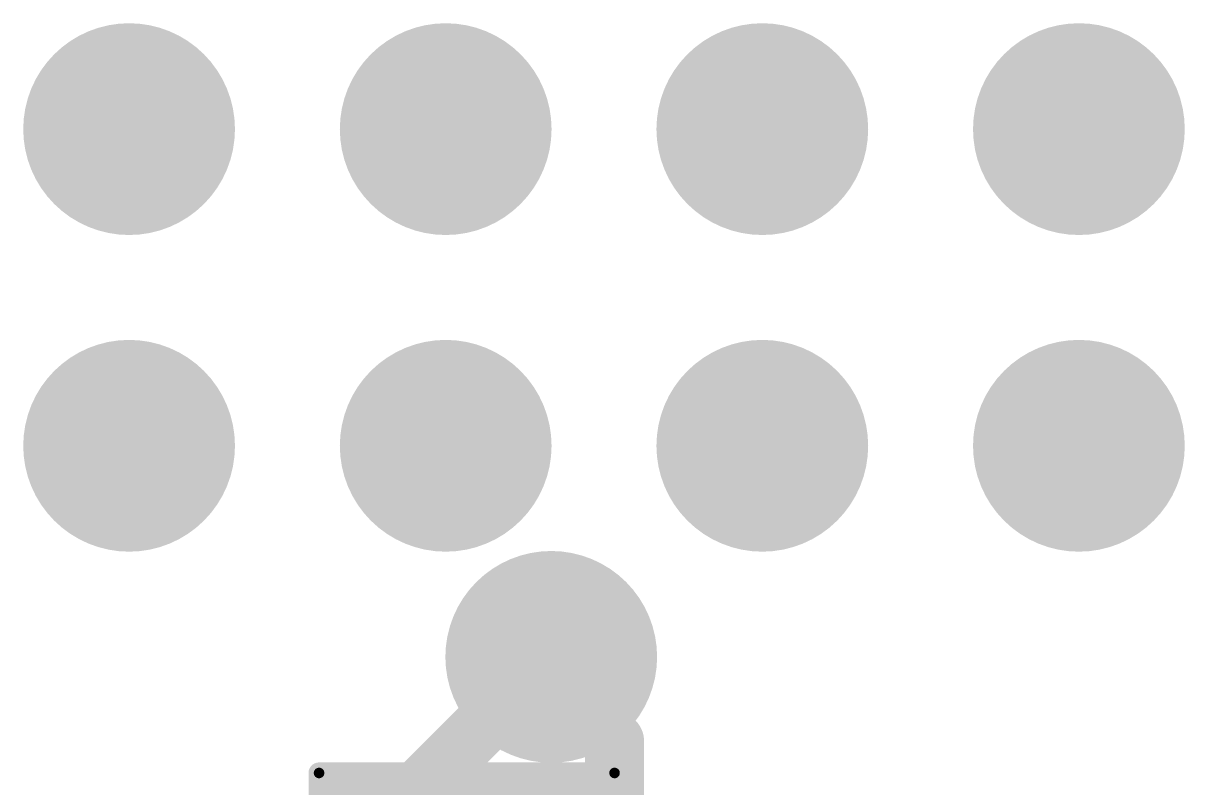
# Model space of a CAD drawing. Header units: millimetres. Extents: x 29 to 180, y 30 to 200.
# Drawn here: x 95.5 to 101, y 140.88 to 144.5 of the extents above; entities that cross this region are included whole.
import ezdxf

# ---------------------------------------------------------------- set-up
doc = ezdxf.new("R2010")
doc.units = ezdxf.units.MM
for name, color, linetype in [('BottomLayer', 5, 'Continuous'), ('BottomOverlay', 54, 'Continuous'), ('BottomPaste', 16, 'Continuous'), ('BottomSolder', 6, 'Continuous'), ('Mechanical13', 56, 'Continuous'), ('Mechanical15', 56, 'Continuous'), ('MultiLayer', 9, 'Continuous'), ('TopLayer', 1, 'Continuous'), ('TopSolder', 216, 'Continuous'), ('ViaHoleLayer', 16, 'Continuous')]:
    doc.layers.add(name, color=color, linetype=linetype)

# ---------------------------------------------------------------- blocks, each defined once
blk = doc.blocks.new('SMD_C_0603_B_622')
at = {"layer": 'BottomLayer'}
for points in [[(-1.29999994, 0.5499989), (-1.29999994, -0.5499989), (-0.30000194, 0.5499989), (-0.30000194, -0.5499989)], [(0.2999994, 0.5499989), (0.2999994, -0.5499989), (1.2999974, 0.5499989), (1.2999974, -0.5499989)]]:
    blk.add_solid(points, dxfattribs=at)
at = {"layer": 'BottomOverlay', "const_width": 0.0999998}
for points in [[(-1.44999964, 0.7000011399999999), (-1.44999964, -0.7000011399999999)], [(-1.44999964, 0.7000011399999999), (1.44999964, 0.7000011399999999)], [(1.44999964, 0.7000011399999999), (1.44999964, -0.7000011399999999)], [(-0.1499997, 0.40000174), (0.1499997, 0.40000174)], [(-0.1499997, -0.3999992), (0.1499997, -0.3999992)], [(-1.44999964, -0.7000011399999999), (1.44999964, -0.7000011399999999)]]:
    blk.add_lwpolyline(points, dxfattribs=at)
at = {"layer": 'BottomOverlay', "const_width": 0.0499999}
for points in [[(-1.47499832, 0.7000011399999999, 1), (-1.42500096, 0.7000011399999999, 1)], [(-1.47499832, 0.7000011399999999, 1), (-1.42500096, 0.7000011399999999, 1)], [(1.42500096, 0.7000011399999999, 1), (1.47499832, 0.7000011399999999, 1)], [(1.42500096, 0.7000011399999999, 1), (1.47499832, 0.7000011399999999, 1)], [(-0.17499838, 0.40000174, 1), (-0.12500102, 0.40000174, 1)], [(0.12500102, 0.40000174, 1), (0.17499838, 0.40000174, 1)], [(-0.17499838, -0.3999992, 1), (-0.12500102, -0.3999992, 1)], [(0.12500102, -0.3999992, 1), (0.17499838, -0.3999992, 1)], [(-1.47499832, -0.7000011399999999, 1), (-1.42500096, -0.7000011399999999, 1)], [(-1.47499832, -0.7000011399999999, 1), (-1.42500096, -0.7000011399999999, 1)], [(1.42500096, -0.7000011399999999, 1), (1.47499832, -0.7000011399999999, 1)], [(1.42500096, -0.7000011399999999, 1), (1.47499832, -0.7000011399999999, 1)]]:
    blk.add_lwpolyline(points, format="xyb", close=True, dxfattribs=at)
at = {"layer": 'BottomPaste'}
for points in [[(-1.29999994, 0.5499989), (-1.29999994, -0.5499989), (-0.30000194, 0.5499989), (-0.30000194, -0.5499989)], [(0.2999994, 0.5499989), (0.2999994, -0.5499989), (1.2999974, 0.5499989), (1.2999974, -0.5499989)]]:
    blk.add_solid(points, dxfattribs=at)
at = {"layer": 'BottomSolder'}
for points in [[(-1.40159994, 0.6515989), (-1.40159994, -0.6515989), (-0.19840194, 0.6515989), (-0.19840194, -0.6515989)], [(0.1983994, 0.6515989), (0.1983994, -0.6515989), (1.4015974, 0.6515989), (1.4015974, -0.6515989)]]:
    blk.add_solid(points, dxfattribs=at)
at = {"layer": 'Mechanical13', "const_width": 0.0999998}
for points in [[(-0.90000074, 0.45000164), (-0.90000074, -0.4499991)], [(-0.90000074, 0.45000164), (0.8999982, 0.45000164)], [(0.8999982, 0.45000164), (0.8999982, -0.4499991)], [(-0.90000074, -0.4499991), (0.8999982, -0.4499991)]]:
    blk.add_lwpolyline(points, dxfattribs=at)
at = {"layer": 'Mechanical13', "const_width": 0.0499999}
for points in [[(-0.9249994199999999, 0.45000164, 1), (-0.8750020599999999, 0.45000164, 1)], [(-0.9249994199999999, 0.45000164, 1), (-0.8750020599999999, 0.45000164, 1)], [(0.8749995199999999, 0.45000164, 1), (0.9249968799999999, 0.45000164, 1)], [(0.8749995199999999, 0.45000164, 1), (0.9249968799999999, 0.45000164, 1)], [(-0.9249994199999999, -0.4499991, 1), (-0.8750020599999999, -0.4499991, 1)], [(-0.9249994199999999, -0.4499991, 1), (-0.8750020599999999, -0.4499991, 1)], [(0.8749995199999999, -0.4499991, 1), (0.9249968799999999, -0.4499991, 1)], [(0.8749995199999999, -0.4499991, 1), (0.9249968799999999, -0.4499991, 1)]]:
    blk.add_lwpolyline(points, format="xyb", close=True, dxfattribs=at)
at = {"layer": 'Mechanical15', "const_width": 0.0499999}
for points in [[(-1.47500086, 0.7000011399999999), (-1.47500086, -0.7000011399999999)], [(-1.47500086, 0.7000011399999999), (1.44999964, 0.7000011399999999)], [(1.44999964, 0.7000011399999999), (1.44999964, -0.7000011399999999)], [(-1.47500086, -0.7000011399999999), (1.44999964, -0.7000011399999999)]]:
    blk.add_lwpolyline(points, dxfattribs=at)
at = {"layer": 'Mechanical15', "const_width": 0.02499868}
for points in [[(-1.4875002, 0.7000011399999999, 1), (-1.46250152, 0.7000011399999999, 1)], [(-1.4875002, 0.7000011399999999, 1), (-1.46250152, 0.7000011399999999, 1)], [(1.4375003, 0.7000011399999999, 1), (1.46249898, 0.7000011399999999, 1)], [(1.4375003, 0.7000011399999999, 1), (1.46249898, 0.7000011399999999, 1)], [(-1.4875002, -0.7000011399999999, 1), (-1.46250152, -0.7000011399999999, 1)], [(-1.4875002, -0.7000011399999999, 1), (-1.46250152, -0.7000011399999999, 1)], [(1.4375003, -0.7000011399999999, 1), (1.46249898, -0.7000011399999999, 1)], [(1.4375003, -0.7000011399999999, 1), (1.46249898, -0.7000011399999999, 1)]]:
    blk.add_lwpolyline(points, format="xyb", close=True, dxfattribs=at)

msp = doc.modelspace()

# ---------------------------------------------------------------- linework, layer by layer
at = {"layer": 'BottomLayer'}
for points, const_width in [([(95.79997096, 143.99995584, 1), (96.19997015999999, 143.99995584, 1)], 0.3999992), ([(97.2999705, 143.99995584, 1), (97.6999697, 143.99995584, 1)], 0.3999992), ([(98.79997003999999, 143.99995584, 1), (99.19996924, 143.99995584, 1)], 0.3999992), ([(100.29996958, 143.99995584, 1), (100.69996878, 143.99995584, 1)], 0.3999992), ([(95.79997096, 142.4999563, 1), (96.19997015999999, 142.4999563, 1)], 0.3999992), ([(97.2999705, 142.4999563, 1), (97.6999697, 142.4999563, 1)], 0.3999992), ([(98.79997003999999, 142.4999563, 1), (99.19996924, 142.4999563, 1)], 0.3999992), ([(100.29996958, 142.4999563, 1), (100.69996878, 142.4999563, 1)], 0.3999992), ([(97.80000251999999, 141.50000148, 1), (98.20000171999999, 141.50000148, 1)], 0.3999992), ([(97.93000226, 141.50000148, 1), (98.07000198, 141.50000148, 1)], 0.13999972), ([(97.93000226, 141.40000168, 1), (98.07000198, 141.40000168, 1)], 0.13999972), ([(97.93000226, 141.40000168, 1), (98.07000198, 141.40000168, 1)], 0.13999972), ([(98.23000166, 141.10000228, 1), (98.37000137999999, 141.10000228, 1)], 0.13999972), ([(98.23000166, 141.10000228, 1), (98.37000137999999, 141.10000228, 1)], 0.13999972)]:
    msp.add_lwpolyline(points, format="xyb", close=True, dxfattribs=dict(at, const_width=const_width))
at = {"layer": 'BottomLayer', "const_width": 0.27999944}
for points in [[(98.00000211999999, 141.40000168), (98.00000211999999, 141.50000148)], [(98.00000211999999, 141.40000168), (98.30000152, 141.10000228)], [(98.30000152, 140.10000174), (98.30000152, 141.10000228)]]:
    msp.add_lwpolyline(points, dxfattribs=at)
at = {"layer": 'BottomSolder', "const_width": 0.5015992}
for points in [[(95.74917096, 143.99995584, 1), (96.25077015999999, 143.99995584, 1)], [(97.24917049999999, 143.99995584, 1), (97.75076969999999, 143.99995584, 1)], [(98.74917004, 143.99995584, 1), (99.25076924, 143.99995584, 1)], [(100.24916958, 143.99995584, 1), (100.75076878, 143.99995584, 1)], [(95.74917096, 142.4999563, 1), (96.25077015999999, 142.4999563, 1)], [(97.24917049999999, 142.4999563, 1), (97.75076969999999, 142.4999563, 1)], [(98.74917004, 142.4999563, 1), (99.25076924, 142.4999563, 1)], [(100.24916958, 142.4999563, 1), (100.75076878, 142.4999563, 1)], [(97.74920252, 141.50000148, 1), (98.25080172, 141.50000148, 1)]]:
    msp.add_lwpolyline(points, format="xyb", close=True, dxfattribs=at)
at = {"layer": 'MultiLayer', "const_width": 0.3999992}
for points in [[(95.79997096, 143.99995584, 1), (96.19997015999999, 143.99995584, 1)], [(97.2999705, 143.99995584, 1), (97.6999697, 143.99995584, 1)], [(98.79997003999999, 143.99995584, 1), (99.19996924, 143.99995584, 1)], [(100.29996958, 143.99995584, 1), (100.69996878, 143.99995584, 1)], [(95.79997096, 142.4999563, 1), (96.19997015999999, 142.4999563, 1)], [(97.2999705, 142.4999563, 1), (97.6999697, 142.4999563, 1)], [(98.79997003999999, 142.4999563, 1), (99.19996924, 142.4999563, 1)], [(100.29996958, 142.4999563, 1), (100.69996878, 142.4999563, 1)], [(97.80000251999999, 141.50000148, 1), (98.20000171999999, 141.50000148, 1)]]:
    msp.add_lwpolyline(points, format="xyb", close=True, dxfattribs=at)
at = {"layer": 'TopLayer'}
for points, const_width in [([(95.79997096, 143.99995584, 1), (96.19997015999999, 143.99995584, 1)], 0.3999992), ([(97.2999705, 143.99995584, 1), (97.6999697, 143.99995584, 1)], 0.3999992), ([(98.79997003999999, 143.99995584, 1), (99.19996924, 143.99995584, 1)], 0.3999992), ([(100.29996958, 143.99995584, 1), (100.69996878, 143.99995584, 1)], 0.3999992), ([(95.79997096, 142.4999563, 1), (96.19997015999999, 142.4999563, 1)], 0.3999992), ([(97.2999705, 142.4999563, 1), (97.6999697, 142.4999563, 1)], 0.3999992), ([(98.79997003999999, 142.4999563, 1), (99.19996924, 142.4999563, 1)], 0.3999992), ([(100.29996958, 142.4999563, 1), (100.69996878, 142.4999563, 1)], 0.3999992), ([(97.80000251999999, 141.50000148, 1), (98.20000171999999, 141.50000148, 1)], 0.3999992), ([(97.93000226, 141.50000148, 1), (98.07000198, 141.50000148, 1)], 0.13999972)]:
    msp.add_lwpolyline(points, format="xyb", close=True, dxfattribs=dict(at, const_width=const_width))
at = {"layer": 'TopLayer', "const_width": 0.27999944}
msp.add_lwpolyline([(97.0058639, 140.50586326), (98.00000211999999, 141.50000148)], dxfattribs=at)
at = {"layer": 'TopSolder', "const_width": 0.5015992}
for points in [[(95.74917096, 143.99995584, 1), (96.25077015999999, 143.99995584, 1)], [(97.24917049999999, 143.99995584, 1), (97.75076969999999, 143.99995584, 1)], [(98.74917004, 143.99995584, 1), (99.25076924, 143.99995584, 1)], [(100.24916958, 143.99995584, 1), (100.75076878, 143.99995584, 1)], [(95.74917096, 142.4999563, 1), (96.25077015999999, 142.4999563, 1)], [(97.24917049999999, 142.4999563, 1), (97.75076969999999, 142.4999563, 1)], [(98.74917004, 142.4999563, 1), (99.25076924, 142.4999563, 1)], [(100.24916958, 142.4999563, 1), (100.75076878, 142.4999563, 1)], [(97.74920252, 141.50000148, 1), (98.25080172, 141.50000148, 1)]]:
    msp.add_lwpolyline(points, format="xyb", close=True, dxfattribs=at)
at = {"layer": 'ViaHoleLayer', "const_width": 0.2499995}
for points in [[(95.87497207999999, 143.99995584, 1), (96.12496904, 143.99995584, 1)], [(97.37497162, 143.99995584, 1), (97.62496858, 143.99995584, 1)], [(98.87497116, 143.99995584, 1), (99.12496811999999, 143.99995584, 1)], [(100.3749707, 143.99995584, 1), (100.62496766, 143.99995584, 1)], [(95.87497207999999, 142.4999563, 1), (96.12496904, 142.4999563, 1)], [(97.37497162, 142.4999563, 1), (97.62496858, 142.4999563, 1)], [(98.87497116, 142.4999563, 1), (99.12496811999999, 142.4999563, 1)], [(100.3749707, 142.4999563, 1), (100.62496766, 142.4999563, 1)], [(97.87500363999999, 141.50000148, 1), (98.12500059999999, 141.50000148, 1)]]:
    msp.add_lwpolyline(points, format="xyb", close=True, dxfattribs=at)

# ---------------------------------------------------------------- block references
at = {"rotation": 90}
msp.add_blockref('SMD_C_0603_B_622', (97.60000038, 139.5000004), dxfattribs=at)

doc.saveas('drawing.dxf')
